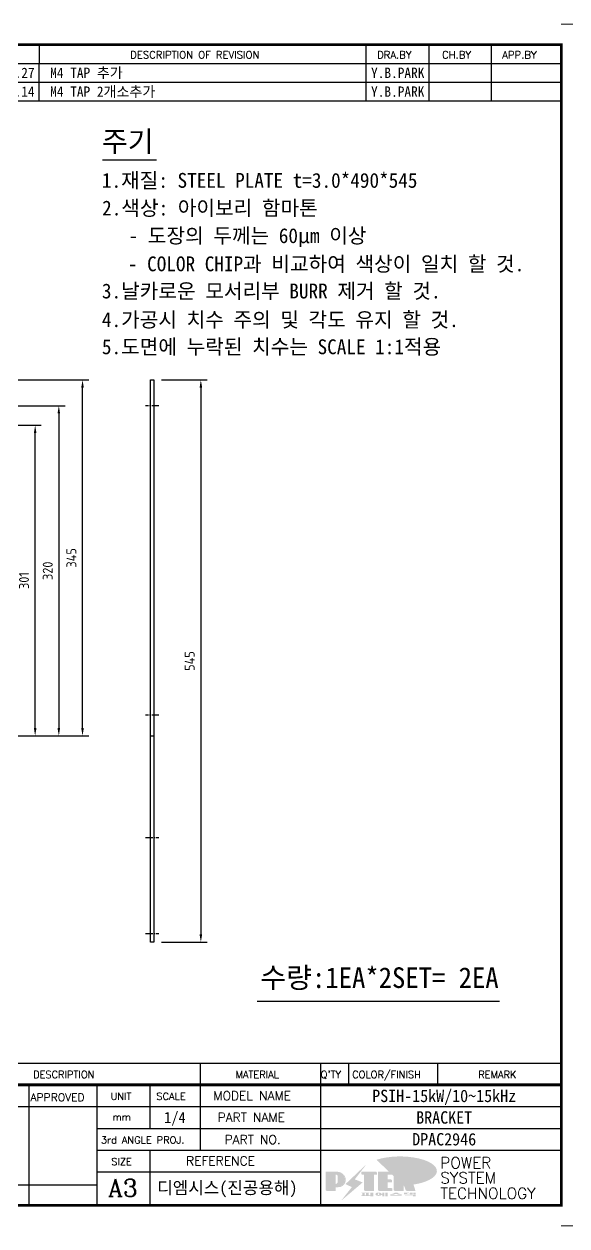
# Model space of a CAD drawing. Header units: millimetres. Extents: x 24815 to 36799, y -9299 to 5469.
# Drawn here: x 28785 to 29312, y -1538 to -373 of the extents above; entities that cross this region are included whole.
import ezdxf
from ezdxf.enums import TextEntityAlignment as Align

# ---------------------------------------------------------------- set-up
doc = ezdxf.new("R2010")
doc.units = ezdxf.units.MM
doc.linetypes.add('CENTER1', pattern=[10, 7, -1, 1, -1])
doc.layers.add('case', color=3, linetype='Continuous', lineweight=30)
doc.layers.add('FORMAT-1', color=7, linetype='Continuous')
doc.layers.add('line', color=3, linetype='Continuous')
doc.styles.add('HAN', font='')
doc.styles.add('RC', font='ROMANC.SHX')
doc.styles.add('ROMANT', font='romant')
doc.styles.get("Standard").update_dxf_attribs({"font": 'ISOCP.SHX', "bigfont": 'WHGTXT.SHX'})
doc.styles.get('HAN').set_extended_font_data('GulimChe')
doc.dimstyles.new('PS-3', dxfattribs={"dimscale": 3, "dimtxt": 3.2, "dimasz": 2.5, "dimexe": 2, "dimexo": 2.5, "dimgap": 2, "dimtad": 1, "dimtoh": 1, "dimrnd": 0.05, "dimzin": 12, "dimdsep": 46, "dimtxsty": 'Standard', "dimcen": 0, "dimclrt": 2, "dimazin": 3, "dimtfac": 1, "dimtofl": 0, "dimtmove": 0, "dimatfit": 3, "dimfxl": 0, "dimtolj": 1, "dimtzin": 0, "dimarcsym": 0})

# ---------------------------------------------------------------- blocks, each defined once
blk = doc.blocks.new('new LOGO')
at = {"layer": 'line'}
h = blk.add_hatch(color=250, dxfattribs=at)
h.paths.add_polyline_path([(44.5, 69.4), (46.6, 69.4, -0.129793), (52, 68, 0.221832), (43.6, 71.9), (41.5, 71.9), (41.5, 27.9), (43.6, 27.9, 0.02048), (44.5, 28)], flags=17)
h.paths.add_polyline_path([(44.5, 13.9), (57.3, 13.9, 0.72362), (77.1, 73.9, -0.679777), (54.3, 16.4), (41.5, 16.4), (41.5, -0.1), (3, -0.1), (3, -2.6), (44.5, -2.6)])
h.paths.add_polyline_path([(117.9, 14.2), (71.5, -44.4), (77.1, -39.6), (120.8, 15.6), (92, 28.9), (173.3, 106), (177.5, 111.4), (89.1, 27.6)])
h.paths.add_polyline_path([(162.7, 71.9), (162.7, 69.4), (172.5, 69.4), (172.5, 71.9)], flags=17)
h.paths.add_polyline_path([(217.7, 69.4), (230.5, 69.4), (230.5, 80.4), (227.5, 80.4), (227.5, 71.9), (214.7, 71.9), (214.7, -0.1), (175.5, -0.1), (175.5, -2.6), (217.7, -2.6)])
h.paths.add_polyline_path([(297.8, 46.6), (294.8, 46.6), (294.8, 37.4), (276, 37.4), (276, 10.9), (279, 10.9), (279, 34.9), (297.8, 34.9)])
h.paths.add_polyline_path([(300, 8.4), (297, 8.4), (297, -0.1), (237.5, -0.1), (237.5, -2.6), (300, -2.6)])
h.paths.add_polyline_path([(297.8, 80.4), (294.8, 80.4), (294.8, 71.9), (276, 71.9), (276, 49.1), (279, 49.1), (279, 69.4), (297.8, 69.4)])
h.paths.add_polyline_path([(350.2, 80.4), (347.2, 80.4), (347.2, 61.6), (350.2, 63.5)])
h.paths.add_polyline_path([(350.2, 26.7), (347.2, 35.2), (347.2, -0.1), (308.5, -0.1), (308.5, -2.6), (350.2, -2.6)])
h.paths.add_polyline_path([(402.7, 80.4), (396.5, 80.4), (379.6, 66.8), (400.5, -0.1), (361.8, -0.1), (362.7, -2.6), (403.5, -2.6), (382.6, 64.3)])
blk.add_hatch(color=5, dxfattribs=at).paths.add_polyline_path([(166.3, 35), (131, 49), (180.4, 112.7), (92, 28.9), (120.8, 15.6), (74.4, -43)])
h = blk.add_hatch(color=253, dxfattribs=at)
edge = h.paths.add_edge_path()
edge.add_ellipse((333.9, 86.4), major_axis=(-165.9, 0), ratio=0.39426, start_angle=111.5127, end_angle=334.469)
edge.add_ellipse((314.1, 81.2), major_axis=(-153.7, 0), ratio=0.40699, start_angle=121.3066, end_angle=327.7437, ccw=False)
edge.add_line((394, 27.8), (394.7, 25.6))
h = blk.add_hatch(color=1, dxfattribs=at)
h.paths.add_polyline_path([(41.5, 16.4), (54.3, 16.4, 1), (54.3, 82.9), (0, 82.9), (0, -0.1), (41.5, -0.1)])
h.paths.add_polyline_path([(41.5, 27.9), (41.5, 71.9), (43.6, 71.9, -0.414214), (54.6, 60.9), (54.6, 38.9, -0.414214), (43.6, 27.9)], flags=16)
h.paths.add_polyline_path([(214.7, 71.9), (227.5, 71.9), (227.5, 82.9), (159.7, 82.9), (159.7, 71.9), (172.5, 71.9), (172.5, -0.1), (214.7, -0.1)])
h.paths.add_polyline_path([(276, 37.4), (294.8, 37.4), (294.8, 49.1), (276, 49.1), (276, 71.9), (294.8, 71.9), (294.8, 82.9), (234.5, 82.9), (234.5, -0.1), (297, -0.1), (297, 10.9), (276, 10.9)])
h.paths.add_polyline_path([(347.2, 35.2), (359.7, -0.1), (400.5, -0.1), (379.6, 66.8), (399.7, 82.9), (380.6, 82.9), (347.2, 61.6), (347.2, 82.9), (305.5, 82.9), (305.5, -0.1), (347.2, -0.1)])
h = blk.add_hatch(color=250, dxfattribs=at)
edge = h.paths.add_edge_path()
edge.add_ellipse((237.8, -17.6), major_axis=(-14.3, 0), ratio=0.526336, start_angle=192.2456, end_angle=269.0748)
edge.add_line((238.1, -10.1), (237.6, -10.1))
edge.add_ellipse((237.8, -17.6), major_axis=(-14.3, 0), ratio=0.526336, start_angle=270.9252, end_angle=449.0748)
edge.add_line((237.6, -25.1), (238.1, -25.1))
edge.add_ellipse((237.8, -17.6), major_axis=(-14.3, 0), ratio=0.526336, start_angle=450.9252, end_angle=527.7544)
edge.add_line((251.7, -19.2), (254.1, -19.2))
edge.add_line((254.1, -19.2), (254.1, -27.1))
edge.add_line((254.1, -27.1), (263.1, -27.1))
edge.add_line((263.1, -27.1), (263.1, -10.1))
edge.add_line((263.1, -10.1), (254.1, -10.1))
edge.add_line((254.1, -10.1), (254.1, -16))
edge.add_line((254.1, -16), (251.7, -16))
h.paths.add_polyline_path([(241, -16.4), (241, -18.7, -1), (234.4, -18.7), (234.4, -16.4, -1)], flags=16)
h.paths.add_polyline_path([(278.2, -10.1), (268.1, -10.1), (268.1, -27.1), (278.2, -27.1)])
h.paths.add_polyline_path([(310.3, -10.1), (310.3, -11.1, -0.157169), (289.3, -17.5), (294, -19.9, 0.128407), (316.3, -15.9, 0.128407), (338.6, -19.9), (343.3, -17.5, -0.157169), (322.2, -11.1), (322.2, -10.1)])
h.paths.add_polyline_path([(342.1, -25.1), (342.1, -22.3), (290.4, -22.3), (290.4, -25.1)])
h.paths.add_polyline_path([(352, -10.1), (352, -16.2, 0.414214), (354, -18.2), (378.7, -18.2), (378.7, -19.6), (390.2, -19.6), (390.2, -10.1), (378.7, -10.1), (378.7, -13.6), (374.7, -13.6), (374.7, -15.1), (378.7, -15.1), (378.7, -16.2), (364.7, -16.2), (364.7, -15.1), (371.2, -15.1), (371.2, -13.6), (364.7, -13.6), (364.7, -12.6), (374.7, -12.6), (374.7, -10.1)])
h.paths.add_polyline_path([(393.8, -10.1), (393.8, -19.6), (405, -19.6), (405, -10.1)])
h.paths.add_polyline_path([(405, -27.1), (405, -20.9), (356.8, -20.9), (356.8, -23), (391.8, -23), (391.8, -27.1)])
h.paths.add_polyline_path([(200.4, -10.1), (200.4, -22.3), (193.2, -22.3), (193.2, -12.6), (196.6, -12.6), (196.6, -10.1), (161, -10.1), (161, -12.6), (164.5, -12.6), (164.5, -22.3), (161, -22.3), (161, -25.1), (200.4, -25.1), (200.4, -27.1), (213.9, -27.1), (213.9, -10.1)])
h.paths.add_polyline_path([(182, -12.6), (175.6, -12.6), (175.6, -22.3), (182, -22.3)], flags=17)
blk = doc.blocks.new('format-3')
at = {"color": 3, "lineweight": 9}
for p, q in [((414.5, 291.3), (419.5, 291.3)), ((414.5, 0), (419.5, 0))]:
    blk.add_line(p, q, dxfattribs=at)
at = {"color": 180}
for p, q in [((287.94, 281.75), (287.94, 286.3)), ((367.22, 281.75), (367.22, 286.3)), ((382.45, 281.75), (382.45, 286.3)), ((397.61, 281.75), (397.61, 286.3)), ((258.97, 281.75), (414.5, 281.75)), ((228.5, 39.49), (414.5, 39.49)), ((326.9, 39.49), (326.9, 34.21)), ((356.11, 39.49), (356.11, 34.21)), ((362.93, 39.49), (362.93, 34.21)), ((384.48, 39.49), (384.48, 34.21)), ((285.45, 5), (285.45, 34.21)), ((301.94, 5), (301.94, 34.21)), ((314.72, 34.21), (314.72, 23.65)), ((326.9, 34.21), (326.9, 18.37)), ((356.11, 34.21), (356.11, 5)), ((252.48, 28.93), (414.5, 28.93)), ((301.94, 23.65), (414.5, 23.65)), ((301.94, 18.37), (414.5, 18.37)), ((314.72, 18.37), (314.72, 5)), ((301.94, 13.09), (356.11, 13.09)), ((252.48, 9.95), (301.94, 9.95))]:
    blk.add_line(p, q, dxfattribs=at)
at = {"const_width": 0.7}
blk.add_lwpolyline([(252.48, 5), (252.48, 34.21), (414.5, 34.21)], dxfattribs=at)
at = {"layer": 'FORMAT-1', "const_width": 0.7}
blk.add_lwpolyline([(13, 5), (13, 286.3), (414.5, 286.3), (414.5, 5)], close=True, dxfattribs=at)
at = {"xscale": 0.05400000000000027, "yscale": 0.05400000000000027, "zscale": 0.05400000000000027}
blk.add_blockref('new LOGO', (357.35, 8.65), dxfattribs=at)
at = {"color": 2, "style": 'RC'}
for s, height, p in [('DESCRIPTION OF REVISION', 1.7875, (309.98, 282.94)), ('DRA.BY', 1.788, (369.83, 282.94)), ('CH.BY', 1.788, (385.59, 282.94)), ('APP.BY', 1.788, (400.18, 282.94)), ('COLOR/FINISH', 1.7424, (363.8, 35.83)), ('DESCRIPTION', 1.7424, (286.43, 35.83)), ('MATERIAL', 1.742, (335.52, 35.83)), ("Q'TY", 1.742, (356.17, 35.83)), ('REMARK', 1.742, (394.37, 35.83)), ('APPROVED', 1.9, (285.8, 30.22)), ('UNIT', 1.742, (305.19, 30.55)), ('SCALE', 1.742, (316.32, 30.55)), ('MODEL NAME', 2.178, (330.12, 30.46)), ('mm', 1.742, (305.67, 25.56)), ('PART NAME', 2.178, (331.17, 25.24)), ('3rd ANGLE PROJ.', 1.7424, (302.87, 19.97)), ('PART NO.', 2.178, (332.84, 19.85)), ('SIZE', 1.742, (305.39, 14.71)), ('REFERENCE', 2.178, (323.52, 14.69))]:
    blk.add_text(s, height=height, dxfattribs=at).set_placement(p)
at = {"style": 'ROMANT'}
for s, p in [('POWER', (385.15, 13.96)), ('SYSTEM', (385.15, 10.31)), ('TECHNOLOGY', (385.15, 6.56))]:
    blk.add_text(s, height=2.7, dxfattribs=at).set_placement(p)
at = {"color": 2, "lineweight": 25, "style": 'RC'}
blk.add_text('A3', height=4.182, dxfattribs=at).set_placement((304.61, 7.14))
at = {"style": 'HAN'}
for tag, height, p in [('MODEL-NAME', 3, (386.1, 31.53)), ('SCALE', 2.7, (320.81, 26.29)), ('PART-NAME', 3, (386.1, 26.29)), ('DRA-BY', 3, (260.72, 19.44)), ('CH-BY', 3, (277.21, 19.44)), ('APP-BY', 3, (293.7, 19.44)), ('PART-NO', 3, (386.1, 21.01)), ('CH-DATE', 2.5, (277.21, 7.47)), ('관련업체', 3, (333.52, 9.26)), ('DRA-DATE', 2.5, (260.72, 7.47)), ('APP-DATE', 2.5, (293.7, 7.47))]:
    blk.add_attdef(tag, text='', height=height, dxfattribs=at).set_placement(p, align=Align.MIDDLE_CENTER)
blk = doc.blocks.new('re3')
at = {"color": 180}
for p, q in [((0, 0), (0, -4.55)), ((6.87, -0.64), (3.86, -3.91)), ((6.87, -0.64), (9.88, -3.91)), ((13.74, -4.55), (13.74, 0)), ((28.97, -4.55), (28.97, 0)), ((108.25, -4.55), (108.25, 0)), ((123.49, -4.55), (123.49, 0)), ((138.64, -4.55), (138.64, 0)), ((0, -4.55), (155.53, -4.55)), ((9.88, -3.91), (3.86, -3.91))]:
    blk.add_line(p, q, dxfattribs=at)
at = {"color": 2, "style": 'RC', "oblique": 15}
blk.add_attdef('REV.NO', text='', height=1.56, dxfattribs=at).set_placement((6.59, -2.56), align=Align.MIDDLE_CENTER)
blk.add_attdef('-1', text='', height=1.56, dxfattribs=at).set_placement((9.37, -1.66), align=Align.MIDDLE_LEFT)
at = {"color": 2, "style": 'HAN'}
for tag, p in [('REV.-DATE', (21.36, -2.28)), ('DRA.BY', (115.87, -2.28)), ('CH.BY', (131.07, -2.28)), ('APP.BY', (147.09, -2.28))]:
    blk.add_attdef(tag, text='', height=2.5, dxfattribs=at).set_placement(p, align=Align.MIDDLE_CENTER)
blk.add_attdef('DESCRIPTION-OF-REVISION', text='', height=2.5, dxfattribs=at).set_placement((31.61, -2.28), align=Align.MIDDLE_LEFT)
blk = doc.blocks.new('*D540')
at = {"color": 0, "lineweight": -2, "ltscale": 10}
for p, q in [((28334.2, -762), (28802.1, -762)), ((28796.1, -1055.5), (28796.1, -769.5)), ((28554.2, -1063), (28802.1, -1063))]:
    blk.add_line(p, q, dxfattribs=at)
at = {"color": 0, "ltscale": 10}
for points in [[(28794.9, -769.5), (28797.4, -769.5), (28796.1, -762)], [(28794.9, -1055.5), (28797.4, -1055.5), (28796.1, -1063)]]:
    blk.add_solid(points, dxfattribs=at)
at = {"layer": 'Defpoints', "color": 0, "ltscale": 10}
for p in [(28326.7, -762), (28796.1, -762), (28546.7, -1063)]:
    blk.add_point(p, dxfattribs=at)
at = {"color": 2, "ltscale": 10, "insert": (28785.3, -912.5), "char_height": 9.6, "attachment_point": 5, "rotation": 90}
blk.add_mtext('\\A1;301', dxfattribs=at)
blk = doc.blocks.new('*D461')
at = {"color": 0, "lineweight": -2, "ltscale": 10}
for p, q in [((28554.2, -718), (28848.1, -718)), ((28842.1, -1055.5), (28842.1, -725.5)), ((28554.2, -1063), (28848.1, -1063))]:
    blk.add_line(p, q, dxfattribs=at)
at = {"color": 0, "ltscale": 10}
for points in [[(28840.8, -725.5), (28843.3, -725.5), (28842.1, -718)], [(28840.8, -1055.5), (28843.3, -1055.5), (28842.1, -1063)]]:
    blk.add_solid(points, dxfattribs=at)
at = {"layer": 'Defpoints', "color": 0, "ltscale": 10}
for p in [(28546.7, -718), (28842.1, -718), (28546.7, -1063)]:
    blk.add_point(p, dxfattribs=at)
at = {"color": 2, "ltscale": 10, "insert": (28831.3, -890.5), "char_height": 9.6, "attachment_point": 5, "rotation": 90}
blk.add_mtext('\\A1;345', dxfattribs=at)
blk = doc.blocks.new('*D463')
at = {"color": 0, "lineweight": -2, "ltscale": 10}
for p, q in [((28918.6, -718), (28962.8, -718)), ((28956.8, -725.5), (28956.8, -1255.5)), ((28918.6, -1263), (28962.8, -1263))]:
    blk.add_line(p, q, dxfattribs=at)
at = {"color": 0, "ltscale": 10}
for points in [[(28955.6, -725.5), (28958.1, -725.5), (28956.8, -718)], [(28955.6, -1255.5), (28958.1, -1255.5), (28956.8, -1263)]]:
    blk.add_solid(points, dxfattribs=at)
at = {"layer": 'Defpoints', "color": 0, "ltscale": 10}
for p in [(28911.1, -718), (28911.1, -1263), (28956.8, -1263)]:
    blk.add_point(p, dxfattribs=at)
at = {"color": 2, "ltscale": 10, "insert": (28946, -990.5), "char_height": 9.6, "attachment_point": 5, "rotation": 90}
blk.add_mtext('\\A1;545', dxfattribs=at)
blk = doc.blocks.new('*D479')
at = {"color": 0, "lineweight": -2, "ltscale": 10}
for p, q in [((28539.7, -743), (28825.1, -743)), ((28819.1, -750.5), (28819.1, -1055.5)), ((28554.2, -1063), (28825.1, -1063))]:
    blk.add_line(p, q, dxfattribs=at)
at = {"color": 0, "ltscale": 10}
for points in [[(28817.8, -750.5), (28820.3, -750.5), (28819.1, -743)], [(28817.8, -1055.5), (28820.3, -1055.5), (28819.1, -1063)]]:
    blk.add_solid(points, dxfattribs=at)
at = {"layer": 'Defpoints', "color": 0, "ltscale": 10}
for p in [(28532.2, -743), (28546.7, -1063), (28819.1, -1063)]:
    blk.add_point(p, dxfattribs=at)
at = {"color": 2, "ltscale": 10, "insert": (28808.3, -903), "char_height": 9.6, "attachment_point": 5, "rotation": 90}
blk.add_mtext('\\A1;320', dxfattribs=at)

msp = doc.modelspace()

# ---------------------------------------------------------------- linework, layer by layer
for p, q in [((28861.538, -504.652), (28913.81, -504.652)), ((29011.54, -1320.401), (29246.43, -1320.401))]:
    msp.add_line(p, q)
at = {"color": 1, "linetype": 'CENTER1'}
for p, q in [((28916.141, -742.985), (28903.141, -742.985)), ((28916.141, -1042.985), (28903.141, -1042.985)), ((28903.141, -1161.485), (28916.141, -1161.485)), ((28903.141, -1254.485), (28916.141, -1254.485))]:
    msp.add_line(p, q, dxfattribs=at)
at = {"color": 3}
msp.add_lwpolyline([(28908.141, -717.985), (28911.141, -717.985), (28911.141, -1262.985), (28908.141, -1262.985)], close=True, dxfattribs=at)
at = {"layer": 'case', "color": 3}
msp.add_line((28908.141, -1062.985), (28911.141, -1062.985), dxfattribs=at)

# ---------------------------------------------------------------- block references
ref = msp.add_blockref('format-3', (27648.414, -1538.168), dxfattribs=dict(xscale=4.000000000007276, yscale=4.000000000007276, zscale=4.000000000007276))
ref.add_attrib('MODEL-NAME', 'PSIH-15kW/10~15kHz', dxfattribs={"height": 12, "style": 'HAN'}).set_placement((29192.796, -1412.068), align=Align.MIDDLE_CENTER)
ref.add_attrib('PART-NAME', 'BRACKET', dxfattribs={"height": 12, "style": 'HAN'}).set_placement((29192.796, -1432.991), align=Align.MIDDLE_CENTER)
ref.add_attrib('PART-NO', 'DPAC2946', dxfattribs={"height": 12, "style": 'HAN'}).set_placement((29192.796, -1454.111), align=Align.MIDDLE_CENTER)
ref.add_attrib('SCALE', '1/4', dxfattribs={"height": 10.8, "style": 'HAN'}).set_placement((28931.646, -1432.991), align=Align.MIDDLE_CENTER)
ref.add_attrib('관련업체', '디엠시스(진공용해)', dxfattribs={"height": 12, "style": 'HAN'}).set_placement((28982.507, -1501.118), align=Align.MIDDLE_CENTER)
ref = msp.add_blockref('re3', (28684.277, -411.168), dxfattribs=dict(xscale=4.000000000007276, yscale=4.000000000007276, zscale=4.000000000007276))
ref.add_attrib('DRA.BY', 'Y.B.PARK', dxfattribs={"color": 2, "height": 10, "style": 'HAN'}).set_placement((29147.758, -420.268), align=Align.MIDDLE_CENTER)
ref.add_attrib('DESCRIPTION-OF-REVISION', 'M4 TAP 추가', dxfattribs={"color": 2, "height": 10, "style": 'HAN'}).set_placement((28810.728, -420.268), align=Align.MIDDLE_LEFT)
ref.add_attrib('REV.-DATE', '18.02.27', dxfattribs={"color": 2, "height": 10, "style": 'HAN'}).set_placement((28769.71, -420.268), align=Align.MIDDLE_CENTER)
ref.add_attrib('REV.NO', '1', dxfattribs={"color": 2, "height": 6.24, "style": 'RC'}).set_placement((28710.631, -421.398), align=Align.MIDDLE_CENTER)
ref = msp.add_blockref('re3', (28684.277, -429.368), dxfattribs=dict(xscale=4.000000000007276, yscale=4.000000000007276, zscale=4.000000000007276))
ref.add_attrib('DRA.BY', 'Y.B.PARK', dxfattribs={"color": 2, "height": 10, "style": 'HAN'}).set_placement((29147.758, -438.468), align=Align.MIDDLE_CENTER)
ref.add_attrib('DESCRIPTION-OF-REVISION', 'M4 TAP 2개소추가', dxfattribs={"color": 2, "height": 10, "style": 'HAN'}).set_placement((28810.728, -438.468), align=Align.MIDDLE_LEFT)
ref.add_attrib('REV.-DATE', '18.03.14', dxfattribs={"color": 2, "height": 10, "style": 'HAN'}).set_placement((28769.71, -438.468), align=Align.MIDDLE_CENTER)
ref.add_attrib('REV.NO', '2', dxfattribs={"color": 2, "height": 6.24, "style": 'RC'}).set_placement((28710.631, -439.598), align=Align.MIDDLE_CENTER)

# ---------------------------------------------------------------- texts
at = {"color": 2, "style": 'HAN'}
for s, height, p in [('주기', 20, (28860.854, -496.793)), ('1.재질: STEEL PLATE t=3.0*490*545', 14.4, (28860.854, -531.737)), ('2.색상: 아이보리 함마톤', 14.4, (28861.071, -558.528)), ('- 도장의 두께는 60µm 이상', 14.4, (28886.764, -585.337)), ('- COLOR CHIP과 비교하여 색상이 일치 할 것.', 14.4, (28886.123, -612.653)), ('3.날카로운 모서리부 BURR 제거 할 것.', 14.4, (28860.854, -638.96)), ('4.가공시 치수 주의 및 각도 유지 할 것.', 14.4, (28860.854, -666.757)), ('5.도면에 누락된 치수는 SCALE 1:1적용', 14.4, (28860.854, -693.063)), ('수량:1EA*2SET= 2EA', 20, (29014.482, -1307.45))]:
    msp.add_text(s, height=height, dxfattribs=at).set_placement(p)

# ---------------------------------------------------------------- dimensions: what is measured, and where the dimension line sits
at = {"ltscale": 10}
for base, p1, p2, picture, middle in [((28842.055, -717.985), (28546.725, -1062.985), (28546.725, -717.985), '*D461', (28831.255, -890.485)), ((28956.823, -1262.985), (28911.141, -717.985), (28911.141, -1262.985), '*D463', (28946.023, -990.485)), ((28819.098, -1062.985), (28532.225, -742.985), (28546.725, -1062.985), '*D479', (28808.297, -902.985)), ((28796.14, -761.985), (28546.725, -1062.985), (28326.725, -761.985), '*D540', (28785.34, -912.485))]:
    dim = msp.add_linear_dim(base=base, p1=p1, p2=p2, angle=90, dimstyle='PS-3', dxfattribs=at)
    dim.commit()
    dim.dimension.update_dxf_attribs({"geometry": picture, "text_midpoint": middle})

doc.saveas('drawing.dxf')
